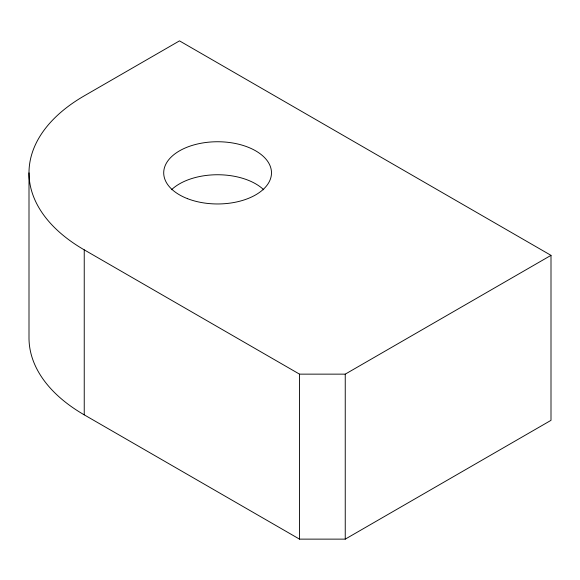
<?xml version="1.0" encoding="UTF-8"?>
<svg xmlns="http://www.w3.org/2000/svg" width="580" height="580" viewBox="0 0 580 580"><rect width="100%" height="100%" fill="white"/><g stroke="black" fill="none" stroke-linecap="round" stroke-linejoin="round"><path stroke-width="0.87" d="M551 255.352L179.495 40.868L84.238 95.859A188.601 108.888 0 0 0 84.238 249.85L299.519 374.143L345.245 374.143L551 255.352L551 420.34L345.245 539.132L299.519 539.132L84.238 414.845A188.601 108.888 0 0 1 29 337.85L29 172.854M345.245 374.143L345.245 539.132M299.519 374.143L299.519 539.132M84.238 249.85L84.238 414.845M171.513 189.732A53.889 31.11 0 0 1 263.755 189.798M187.529 198.672A53.889 31.11 0 0 0 271.36 174.986A53.889 31.11 0 0 0 193.908 144.913A53.889 31.11 0 0 0 187.529 198.672"/></g></svg>
